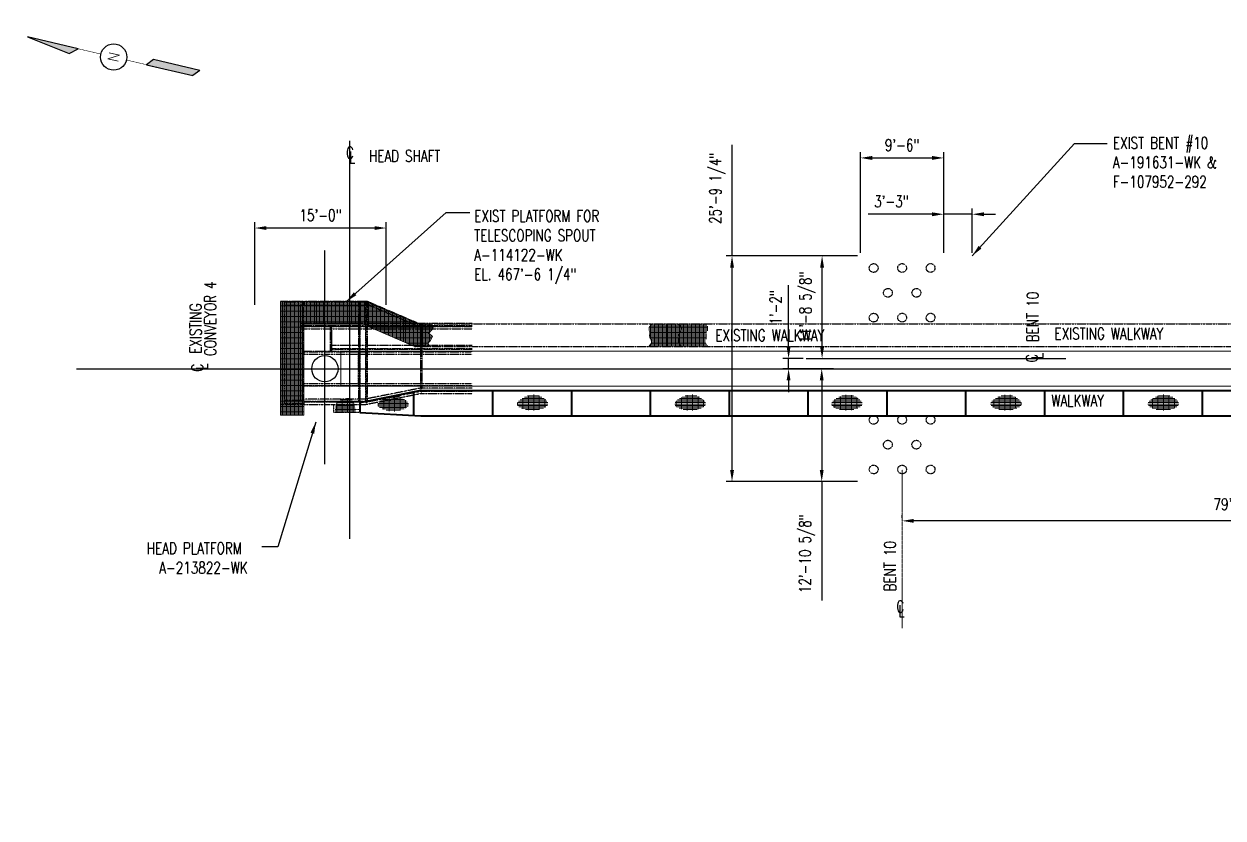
# Model space of a CAD drawing. Header units: inches. Extents: x -24529 to 23375, y -3182 to 1720.
# Drawn here: x -13321 to -11678, y 517 to 1604 of the extents above; entities that cross this region are included whole.
import ezdxf
from ezdxf.enums import TextEntityAlignment as Align

# ---------------------------------------------------------------- set-up
doc = ezdxf.new("R2010")
doc.units = ezdxf.units.IN
doc.header["$LTSCALE"] = 0.375
doc.header["$MEASUREMENT"] = 0
for name, pattern in [('CENTER2', [1.125, 0.75, -0.125, 0.125, -0.125]), ('XREF-GA CONVEYOR 4A$0$CENTER', [2, 1.25, -0.25, 0.25, -0.25]), ('XREF-GA CONVEYOR 4A$0$HIDDEN', [0.375, 0.25, -0.125]), ('XREF-GA CONVEYOR 4A$0$PHANTOM2', [1.25, 0.625, -0.125, 0.125, -0.125, 0.125, -0.125])]:
    doc.linetypes.add(name, pattern=pattern)
for name, color, linetype, lineweight in [('CENTER', 2, 'CENTER2', 15), ('XREF-GA CONVEYOR 4A$0$Conv4', 4, 'Continuous', 13), ('XREF-GA CONVEYOR 4A$0$grating', 3, 'Continuous', 13), ('XREF-GA CONVEYOR 4A$0$S-GRTG', 3, 'Continuous', 15), ('XREF-GA CONVEYOR 4A$0$S-STEEL-EXT', 253, 'XREF-GA CONVEYOR 4A$0$PHANTOM2', 15), ('XREF-GA CONVEYOR 4A$0$STL-NEW', 1, 'Continuous', 40)]:
    doc.layers.add(name, color=color, linetype=linetype, lineweight=lineweight)
for name, color, linetype in [('XREF-GA CONVEYOR 4A$0$CENTER', 3, 'XREF-GA CONVEYOR 4A$0$CENTER'), ('XREF-GA CONVEYOR 4A$0$HIDDEN', 252, 'XREF-GA CONVEYOR 4A$0$HIDDEN'), ('XREF-GA CONVEYOR 4A$0$PHANTOM', 253, 'XREF-GA CONVEYOR 4A$0$PHANTOM2'), ('XREF-GA CONVEYOR 4A$0$STEEL-PHANTOM', 5, 'XREF-GA CONVEYOR 4A$0$PHANTOM2'), ('XREF-GA CONVEYOR 4A$0$TXT', 3, 'Continuous')]:
    doc.layers.add(name, color=color, linetype=linetype)
doc.styles.add('Romans Narrow', font='ROMANS.SHX', dxfattribs={"width": 0.8, "height": 12})
doc.styles.add('SIMPLEX', font='SIMPLEX.shx', dxfattribs={"width": 0.75})
doc.styles.add('XREF-GA CONVEYOR 4A$0$SIMPLEX', font='simplex.shx', dxfattribs={"width": 0.75})
doc.dimstyles.new('Linear Arch', dxfattribs={"dimscale": 0, "dimtxt": 12, "dimasz": 0.125, "dimexe": 0.0625, "dimexo": 0.03125, "dimgap": 0.0625, "dimtad": 1, "dimdec": 4, "dimzin": 7, "dimdsep": 46, "dimlunit": 4, "dimtxsty": 'Romans Narrow', "dimcen": 0, "dimclrd": 256, "dimclre": 256, "dimadec": 0, "dimazin": 0, "dimtfac": 1, "dimtdec": 4, "dimtmove": 0, "dimatfit": 3, "dimfxl": 0.03125, "dimfrac": 2, "dimtolj": 1, "dimtzin": 4, "dimlwd": -1, "dimlwe": -1, "dimarcsym": 0})

# ---------------------------------------------------------------- blocks, each defined once
blk = doc.blocks.new('*D17')
at = {"transparency": 16777216}
for p, q in [((-12351, 1286.7), (-12351, 1438.7)), ((-12179, 1286.7), (-12359, 1286.7)), ((-12351, 993.4), (-12351, 1270.7)), ((-12179, 977.4), (-12359, 977.4))]:
    blk.add_line(p, q, dxfattribs=at)
for points in [[(-12353.6, 1270.7), (-12348.3, 1270.7), (-12351, 1286.7)], [(-12353.6, 993.4), (-12348.3, 993.4), (-12351, 977.4)]]:
    blk.add_solid(points, dxfattribs=at)
at = {"layer": 'DEFPOINTS', "color": 0, "transparency": 16777216}
for p in [(-12351, 1286.7), (-12175, 1286.7), (-12175, 977.4)]:
    blk.add_point(p, dxfattribs=at)
at = {"color": 0, "transparency": 16777216, "insert": (-12371.2, 1379.3), "char_height": 16, "attachment_point": 5, "rotation": 90, "style": 'SIMPLEX'}
blk.add_mtext('\\A1;25\'-9 1/4"', dxfattribs=at)
blk = doc.blocks.new('*D20')
at = {"transparency": 16777216}
for p, q in [((-13004.7, 1219.4), (-13004.7, 1332.8)), ((-12824.7, 1219.4), (-12824.7, 1332.8)), ((-12840.7, 1324.8), (-12988.7, 1324.8))]:
    blk.add_line(p, q, dxfattribs=at)
for points in [[(-12988.7, 1327.4), (-12988.7, 1322.1), (-13004.7, 1324.8)], [(-12840.7, 1327.4), (-12840.7, 1322.1), (-12824.7, 1324.8)]]:
    blk.add_solid(points, dxfattribs=at)
at = {"layer": 'DEFPOINTS', "color": 0, "transparency": 16777216}
for p in [(-13004.7, 1324.8), (-13004.7, 1215.4), (-12824.7, 1215.4)]:
    blk.add_point(p, dxfattribs=at)
at = {"color": 0, "transparency": 16777216, "insert": (-12914.7, 1342.3), "char_height": 16, "attachment_point": 5, "style": 'SIMPLEX'}
blk.add_mtext('\\A1;15\'-0"', dxfattribs=at)
blk = doc.blocks.new('*D21')
at = {"transparency": 16777216}
for p, q in [((-12061, 1290.7), (-12061, 1351.7)), ((-12022, 1290.7), (-12022, 1351.7)), ((-12077, 1343.7), (-12164.3, 1343.7)), ((-12022, 1343.7), (-12061, 1343.7)), ((-12006, 1343.7), (-11990, 1343.7))]:
    blk.add_line(p, q, dxfattribs=at)
for points in [[(-12077, 1346.3), (-12077, 1341), (-12061, 1343.7)], [(-12006, 1346.3), (-12006, 1341), (-12022, 1343.7)]]:
    blk.add_solid(points, dxfattribs=at)
at = {"layer": 'DEFPOINTS', "color": 0, "transparency": 16777216}
for p in [(-12022, 1343.7), (-12061, 1286.7), (-12022, 1286.7)]:
    blk.add_point(p, dxfattribs=at)
at = {"color": 0, "transparency": 16777216, "insert": (-12132.6, 1361.2), "char_height": 16, "attachment_point": 5, "style": 'SIMPLEX'}
blk.add_mtext('\\A1;3\'-3"', dxfattribs=at)
blk = doc.blocks.new('*D22')
at = {"transparency": 16777216}
for p, q in [((-12175, 1290.7), (-12175, 1428.8)), ((-12159, 1420.8), (-12077, 1420.8)), ((-12061, 1290.7), (-12061, 1428.8))]:
    blk.add_line(p, q, dxfattribs=at)
for points in [[(-12159, 1423.5), (-12159, 1418.1), (-12175, 1420.8)], [(-12077, 1423.5), (-12077, 1418.1), (-12061, 1420.8)]]:
    blk.add_solid(points, dxfattribs=at)
at = {"layer": 'DEFPOINTS', "color": 0, "transparency": 16777216}
for p in [(-12061, 1420.8), (-12175, 1286.7), (-12061, 1286.7)]:
    blk.add_point(p, dxfattribs=at)
at = {"color": 0, "transparency": 16777216, "insert": (-12118, 1438.3), "char_height": 16, "attachment_point": 5, "style": 'SIMPLEX'}
blk.add_mtext('\\A1;9\'-6"', dxfattribs=at)
blk = doc.blocks.new('*D26')
at = {"transparency": 16777216}
for p, q in [((-12212.1, 1132.1), (-12236.1, 1132.1)), ((-12228.1, 1116.1), (-12228.1, 993.4)), ((-12179, 977.4), (-12236.1, 977.4)), ((-12228.1, 977.4), (-12228.1, 814.8))]:
    blk.add_line(p, q, dxfattribs=at)
for points in [[(-12230.8, 1116.1), (-12225.5, 1116.1), (-12228.1, 1132.1)], [(-12230.8, 993.4), (-12225.5, 993.4), (-12228.1, 977.4)]]:
    blk.add_solid(points, dxfattribs=at)
at = {"layer": 'DEFPOINTS', "color": 0, "transparency": 16777216}
for p in [(-12228.1, 1132.1), (-12208.1, 1132.1), (-12175, 977.4)]:
    blk.add_point(p, dxfattribs=at)
at = {"color": 0, "transparency": 16777216, "insert": (-12248.3, 878.8), "char_height": 16, "attachment_point": 5, "rotation": 90, "style": 'SIMPLEX'}
blk.add_mtext('\\A1;12\'-10 5/8"', dxfattribs=at)
blk = doc.blocks.new('*D27')
at = {"transparency": 16777216}
for p, q in [((-12273.5, 1162.1), (-12273.5, 1246.7)), ((-12253.6, 1146.1), (-12281.5, 1146.1)), ((-12273.5, 1132.1), (-12273.5, 1146.1)), ((-12218.9, 1132.1), (-12281.5, 1132.1)), ((-12273.5, 1116.1), (-12273.5, 1100.1))]:
    blk.add_line(p, q, dxfattribs=at)
for points in [[(-12276.2, 1162.1), (-12270.9, 1162.1), (-12273.5, 1146.1)], [(-12276.2, 1116.1), (-12270.9, 1116.1), (-12273.5, 1132.1)]]:
    blk.add_solid(points, dxfattribs=at)
at = {"layer": 'DEFPOINTS', "color": 0, "transparency": 16777216}
for p in [(-12273.5, 1146.1), (-12249.6, 1146.1), (-12214.9, 1132.1)]:
    blk.add_point(p, dxfattribs=at)
at = {"color": 0, "transparency": 16777216, "insert": (-12291, 1216.2), "char_height": 16, "attachment_point": 5, "rotation": 90, "style": 'SIMPLEX'}
blk.add_mtext('\\A1;1\'-2"', dxfattribs=at)
blk = doc.blocks.new('*D28')
at = {"transparency": 16777216}
for p, q in [((-12179, 1286.7), (-12235.6, 1286.7)), ((-12227.6, 1162.1), (-12227.6, 1270.7)), ((-12245.6, 1146.1), (-12219.6, 1146.1))]:
    blk.add_line(p, q, dxfattribs=at)
for points in [[(-12230.3, 1270.7), (-12225, 1270.7), (-12227.6, 1286.7)], [(-12230.3, 1162.1), (-12225, 1162.1), (-12227.6, 1146.1)]]:
    blk.add_solid(points, dxfattribs=at)
at = {"layer": 'DEFPOINTS', "color": 0, "transparency": 16777216}
for p in [(-12227.6, 1286.7), (-12175, 1286.7), (-12249.6, 1146.1)]:
    blk.add_point(p, dxfattribs=at)
at = {"color": 0, "transparency": 16777216, "insert": (-12247.8, 1216.4), "char_height": 16, "attachment_point": 5, "rotation": 90, "style": 'SIMPLEX'}
blk.add_mtext('\\A1;11\'-8 5/8"', dxfattribs=at)
blk = doc.blocks.new('XREF-GA CONVEYOR 4A$0$A$C5F413E49')
at = {"layer": 'XREF-GA CONVEYOR 4A$0$PHANTOM'}
for p, q in [((-60.4, -48.5), (-60.4, 92)), ((-55.8, 91.7), (-28.8, 91.7)), ((-33.4, -43.5), (-33.4, 87)), ((-28.8, 91.7), (56, 91.7)), ((46, 92), (46, -44.7)), ((47.9, 92), (46, 92)), ((47.7, 92), (47.7, -44.7)), ((47.9, 92), (47.9, 78)), ((47.9, -44.7), (47.9, 92)), ((58.3, 92), (56, 92)), ((56, 92), (56, -44.7)), ((56.2, -43.5), (56.2, 92)), ((58.3, -44.3), (58.3, 92)), ((58.3, 91.7), (133.1, 59.5)), ((201.9, 58.6), (-33.4, 58.6)), ((-33.4, 57.7), (201.9, 57.7)), ((9.1, 57.8), (9.1, 23.6)), ((131.5, -26.5), (131.5, 61.6)), ((-28.8, 23.3), (201.9, 23.3)), ((201.9, 27.3), (9.3, 27.3)), ((9.3, 27), (201.9, 27)), ((-28.8, -23.3), (201.9, -23.3)), ((131.2, -26.5), (56, -41.5)), ((56.3, -44.7), (131.6, -29.7)), ((131.6, -30), (56.3, -45)), ((56.4, -45.2), (131.6, -30.2)), ((56.4, -45.6), (131.7, -30.6)), ((131.2, -26.5), (132, -33.7)), ((131.6, -29.7), (201.9, -29.7)), ((131.6, -30), (201.9, -30)), ((131.6, -30.2), (201.9, -30.2)), ((131.7, -30.6), (201.9, -30.6)), ((-28.8, -48.2), (-55.8, -48.2)), ((56, -41.5), (-28.8, -41.5)), ((-28.8, -44.7), (56.3, -44.7)), ((56.3, -45), (-28.8, -45)), ((-28.8, -45), (-28.8, -48.5)), ((56.4, -45.2), (-28.8, -45.2)), ((56.4, -45.6), (-28.8, -45.6)), ((-28.8, -48.8), (-28.8, -48.5)), ((-28.8, -48.8), (56.4, -48.8)), ((56.3, -45), (56, -41.5)), ((56.4, -45.2), (56.4, -48.8))]:
    blk.add_line(p, q, dxfattribs=at)
for points in [[(-55.8, -48.5), (-55.8, 92), (-60.8, 92), (-60.8, -48.5)], [(-55.8, 87), (-28.8, 87), (-28.8, 92), (-55.8, 92)], [(-28.8, -43.5), (-28.8, 87), (-33.8, 87), (-33.8, -43.5)], [(-28.8, 87), (56, 87), (56, 92), (-28.8, 92)], [(7.3, 57.8), (7.3, 23.6), (9.3, 23.6), (9.3, 57.8)], [(133.2, -26.5), (133.2, 61.6), (131.2, 61.6), (131.2, -26.5)], [(-28.8, -43.5), (-55.8, -43.5), (-55.8, -48.5), (-28.8, -48.5)]]:
    blk.add_lwpolyline(points, close=True, dxfattribs=at)
for points in [[(58.3, 88.2), (131.8, 56.6), (133.2, 59.8), (58.3, 92)], [(201.9, 61.8), (-33.4, 61.8), (-33.4, 58.2), (201.9, 58.2)], [(201.9, 58), (-33.4, 58), (-33.4, 54.5), (201.9, 54.5)], [(201.9, 23.6), (-28.8, 23.6), (-28.8, 20.1), (201.9, 20.1)], [(201.9, 32), (9.3, 32)], [(9.3, 27), (201.9, 27)], [(201.9, -23.6), (-28.8, -23.6), (-28.8, -20.1), (201.9, -20.1)], [(201.9, -26.5), (131.2, -26.5)], [(56.4, -48.8), (132, -33.7), (201.9, -33.7)]]:
    blk.add_lwpolyline(points, dxfattribs=at)
blk = doc.blocks.new('XREF-GA CONVEYOR 4A$0$NA')
for p, q in [((-0.037, 1.244), (-0.131, 0.613)), ((-0.037, 0.5), (-0.037, 1.244)), ((-0.131, 0.613), (-0.037, 0.5)), ((0.057, -0.582), (-0.037, -0.501)), ((-0.037, -0.501), (-0.037, -1.177)), ((0.057, -1.259), (0.057, -0.582)), ((0.057, -1.259), (-0.037, -1.177))]:
    blk.add_line(p, q)
at = {"const_width": 0.0075}
for points in [[(-0.037, 0.17), (-0.037, 1.248)], [(-0.037, -0.207), (-0.037, -1.176)]]:
    blk.add_lwpolyline(points, dxfattribs=at)
blk.add_circle((-0.037, -0.018), 0.188)
for points in [[(-0.131, 0.613), (-0.037, 0.5), (-0.037, 1.244)], [(-0.037, -1.177), (-0.037, -0.501), (0.057, -1.259), (0.057, -0.582)]]:
    blk.add_solid(points)
at = {"style": 'XREF-GA CONVEYOR 4A$0$SIMPLEX'}
blk.add_text('N', height=0.15, dxfattribs=at).set_placement((-0.037, -0.092), align=Align.CENTER)
blk = doc.blocks.new('XREF-GA CONVEYOR 4A', base_point=(3020.5, 1779.6))
at = {"layer": 'XREF-GA CONVEYOR 4A$0$grating', "linetype": 'Continuous'}
h = blk.add_hatch(dxfattribs=at)
h.set_pattern_fill('GRATE', color=256, scale=58, angle=90)
h.paths.add_polyline_path([(-62.7, 1716.1), (-94.7, 1716.1), (-94.7, 1871.6), (-62.7, 1871.6)])
h = blk.add_hatch(dxfattribs=at)
h.set_pattern_fill('GRATE', color=256, scale=58, angle=90)
h.paths.add_polyline_path([(110.6, 1841.1), (95.2, 1841.1), (24.3, 1871.6), (-62.7, 1871.6), (-62.7, 1840.6), (17.9, 1840.6), (88.8, 1810.1), (108.2, 1810.1), (107.5, 1814.9), (110.3, 1817.8), (113.4, 1823.6), (108.2, 1828.3), (114.3, 1835.3)])
h = blk.add_hatch(dxfattribs=at)
h.set_pattern_fill('GRATE', color=256, scale=58, angle=90)
h.set_pattern_definition([(90, (88.8428, 0), (-1.8125, 1e-16), []), (180, (88.843, 0), (-9e-16, -7.25), [])])
h.paths.add_polyline_path([(490.5, 1832.5), (490.8, 1833.8), (490.8, 1835.4), (490.3, 1837.1), (489.1, 1839), (487.1, 1841.1), (413.8, 1841.1), (412.1, 1839.2), (411, 1837.4), (410.3, 1835.9), (410.1, 1834.5), (410.2, 1833.2), (410.4, 1832.1), (411.1, 1829.4), (410.8, 1825.4), (410.8, 1825.2), (410.8, 1824.2), (411, 1823.2), (411.3, 1822.2), (411.9, 1821.1), (413.9, 1817.4), (412.6, 1813.2), (409.7, 1810.1), (491.3, 1810.1), (488, 1813.7), (487.4, 1817.6), (488.1, 1820.2), (488.3, 1821.2), (488.4, 1822.2), (488.4, 1823.2), (488.4, 1824.1), (488, 1827.6), (490.3, 1832.2)])
at = {"layer": 'XREF-GA CONVEYOR 4A$0$S-GRTG'}
h = blk.add_hatch(dxfattribs=at)
h.set_pattern_fill('GRATE', color=256, scale=60)
h.set_pattern_definition([(0, (26.8432, -1.1179), (0, 1.875), []), (90, (26.843, -1.118), (-7.5, 5e-16), [])])
edge = h.paths.add_edge_path()
edge.add_spline(control_points=[(38.4, 1729.9), (38, 1733.7), (52.6, 1742.9), (67.2, 1744.4), (87.1, 1729.5), (67.2, 1721.3), (54.8, 1720.2), (38.8, 1726.1), (38.4, 1729.9)], knot_values=[0, 0, 0, 0, 16.905455, 33.988442, 51.067246, 63.937028, 80.392064, 97.253076, 97.253076, 97.253076, 97.253076], degree=3, periodic=0)
h = blk.add_hatch(dxfattribs=at)
h.set_pattern_fill('GRATE', color=256, scale=60)
edge = h.paths.add_edge_path()
edge.add_spline(control_points=[(229.3, 1731), (228.9, 1734.8), (243.5, 1744), (258.1, 1745.6), (278, 1730.7), (258.1, 1722.4), (245.7, 1721.3), (229.7, 1727.2), (229.3, 1731)], knot_values=[0, 0, 0, 0, 16.905455, 33.988442, 51.067246, 63.937028, 80.392064, 97.253076, 97.253076, 97.253076, 97.253076], degree=3, periodic=0)
h = blk.add_hatch(dxfattribs=at)
h.set_pattern_fill('GRATE', color=256, scale=60)
edge = h.paths.add_edge_path()
edge.add_spline(control_points=[(445.2, 1731), (444.8, 1734.8), (459.4, 1744), (474, 1745.6), (493.9, 1730.7), (474, 1722.4), (461.7, 1721.3), (445.7, 1727.2), (445.2, 1731)], knot_values=[0, 0, 0, 0, 16.905455, 33.988442, 51.067246, 63.937028, 80.392064, 97.253076, 97.253076, 97.253076, 97.253076], degree=3, periodic=0)
h = blk.add_hatch(dxfattribs=at)
h.set_pattern_fill('GRATE', color=256, scale=60)
edge = h.paths.add_edge_path()
edge.add_spline(control_points=[(659.8, 1731), (659.4, 1734.8), (674, 1744), (688.6, 1745.6), (708.5, 1730.7), (688.6, 1722.4), (676.2, 1721.3), (660.2, 1727.2), (659.8, 1731)], knot_values=[0, 0, 0, 0, 16.905455, 33.988442, 51.067246, 63.937028, 80.392064, 97.253076, 97.253076, 97.253076, 97.253076], degree=3, periodic=0)
h = blk.add_hatch(dxfattribs=at)
h.set_pattern_fill('GRATE', color=256, scale=60)
edge = h.paths.add_edge_path()
edge.add_spline(control_points=[(877.9, 1731), (877.4, 1734.8), (892, 1744), (906.6, 1745.6), (926.6, 1730.7), (906.7, 1722.4), (894.3, 1721.3), (878.3, 1727.2), (877.9, 1731)], knot_values=[0, 0, 0, 0, 16.905455, 33.988442, 51.067246, 63.937028, 80.392064, 97.253076, 97.253076, 97.253076, 97.253076], degree=3, periodic=0)
h = blk.add_hatch(dxfattribs=at)
h.set_pattern_fill('GRATE', color=256, scale=60)
edge = h.paths.add_edge_path()
edge.add_spline(control_points=[(1093.4, 1731), (1093, 1734.8), (1107.6, 1744), (1122.2, 1745.6), (1142.1, 1730.7), (1122.2, 1722.4), (1109.8, 1721.3), (1093.8, 1727.2), (1093.4, 1731)], knot_values=[0, 0, 0, 0, 16.905455, 33.988442, 51.067246, 63.937028, 80.392064, 97.253076, 97.253076, 97.253076, 97.253076], degree=3, periodic=0)
h = blk.add_hatch(dxfattribs=at)
h.set_pattern_fill('GRATE', color=256, scale=60)
edge = h.paths.add_edge_path()
edge.add_spline(control_points=[(1.6, 1738.1), (0, 1738.9), (-2.9, 1739.5), (-5.3, 1738.5), (-6.2, 1738.1)], knot_values=[25.946826, 25.946826, 25.946826, 25.946826, 31.031284, 33.956071, 33.956071, 33.956071, 33.956071], degree=3, periodic=0)
edge.add_line((-6.2, 1738.1), (1.6, 1738.1))
edge = h.paths.add_edge_path()
edge.add_spline(control_points=[(5, 1734.9), (4.7, 1735.5), (3.7, 1736.7), (2.4, 1737.7), (1.6, 1738.1)], knot_values=[33.956071, 33.956071, 33.956071, 33.956071, 35.966035, 38.56904, 38.56904, 38.56904, 38.56904], degree=3, periodic=0)
edge.add_line((1.6, 1738.1), (-6.2, 1738.1))
edge.add_spline(control_points=[(-6.2, 1738.1), (-6.7, 1737.9), (-9.1, 1737.1), (-13.5, 1737.4), (-15.8, 1735.8), (-16.6, 1734.9)], knot_values=[14.310513, 14.310513, 14.310513, 14.310513, 15.744385, 21.946794, 25.946826, 25.946826, 25.946826, 25.946826], degree=3, periodic=0)
edge.add_line((-16.6, 1734.9), (5, 1734.9))
edge = h.paths.add_edge_path()
edge.add_spline(control_points=[(6.5, 1730.9), (6.3, 1732), (5.9, 1733.1), (5.5, 1734)], knot_values=[39.557995, 39.557995, 39.557995, 39.557995, 42.845923, 42.845923, 42.845923, 42.845923], degree=3, periodic=0)
edge.add_line((5.5, 1734), (-17.2, 1734))
edge.add_spline(control_points=[(-17.2, 1734), (-17.8, 1733.1), (-18.3, 1732.1), (-18.6, 1730.9)], knot_values=[9.476622, 9.476622, 9.476622, 9.476622, 13.070282, 13.070282, 13.070282, 13.070282], degree=3, periodic=0)
edge.add_line((-18.6, 1730.9), (6.5, 1730.9))
edge = h.paths.add_edge_path()
edge.add_spline(control_points=[(5.3, 1734.4), (5.3, 1734.4), (5.2, 1734.5), (5.2, 1734.6)], knot_values=[38.928969, 38.928969, 38.928969, 38.928969, 39.211298, 39.211298, 39.211298, 39.211298], degree=3, periodic=0)
edge.add_line((5.2, 1734.6), (-16.8, 1734.6))
edge.add_spline(control_points=[(-16.8, 1734.6), (-16.9, 1734.5), (-17, 1734.4), (-17, 1734.4)], knot_values=[13.492834, 13.492834, 13.492834, 13.492834, 13.84613, 13.84613, 13.84613, 13.84613], degree=3, periodic=0)
edge.add_line((-17, 1734.4), (5.3, 1734.4))
edge = h.paths.add_edge_path()
edge.add_spline(control_points=[(5.2, 1734.6), (5.1, 1734.7), (5.1, 1734.8), (5, 1734.9)], knot_values=[38.56904, 38.56904, 38.56904, 38.56904, 38.928969, 38.928969, 38.928969, 38.928969], degree=3, periodic=0)
edge.add_line((5, 1734.9), (-16.6, 1734.9))
edge.add_spline(control_points=[(-16.6, 1734.9), (-16.7, 1734.8), (-16.8, 1734.7), (-16.8, 1734.6)], knot_values=[13.84613, 13.84613, 13.84613, 13.84613, 14.310513, 14.310513, 14.310513, 14.310513], degree=3, periodic=0)
edge.add_line((-16.8, 1734.6), (5.2, 1734.6))
edge = h.paths.add_edge_path()
edge.add_line((5.3, 1734.4), (-17, 1734.4))
edge.add_spline(control_points=[(-17, 1734.4), (-17.1, 1734.3), (-17.2, 1734.2), (-17.2, 1734)], knot_values=[13.070282, 13.070282, 13.070282, 13.070282, 13.492834, 13.492834, 13.492834, 13.492834], degree=3, periodic=0)
edge.add_line((-17.2, 1734), (5.5, 1734))
edge.add_spline(control_points=[(5.5, 1734), (5.4, 1734.2), (5.4, 1734.3), (5.3, 1734.4)], knot_values=[39.211298, 39.211298, 39.211298, 39.211298, 39.557995, 39.557995, 39.557995, 39.557995], degree=3, periodic=0)
edge = h.paths.add_edge_path()
edge.add_spline(control_points=[(9.1, 1719.6), (8.6, 1720.7), (7.4, 1723.5), (7.1, 1727.3), (6.7, 1730), (6.5, 1730.9)], knot_values=[42.845923, 42.845923, 42.845923, 42.845923, 46.452666, 51.909198, 54.345273, 54.345273, 54.345273, 54.345273], degree=3, periodic=0)
edge.add_line((6.5, 1730.9), (-18.6, 1730.9))
edge.add_spline(control_points=[(-18.6, 1730.9), (-19.6, 1727.7), (-19.9, 1723.6), (-20.1, 1719.6)], knot_values=[0, 0, 0, 0, 9.476622, 9.476622, 9.476622, 9.476622], degree=3, periodic=0)
edge.add_line((-20.1, 1719.6), (9.1, 1719.6))
blk.add_circle((-34, 1779.6), 18)
at = {"layer": 'XREF-GA CONVEYOR 4A$0$CENTER'}
for p, q in [((0, 1546.4), (0, 2091.9)), ((-34, 1648.9), (-34, 1942.1)), ((625.1, 1793.6), (981.1, 1793.6)), ((-374.4, 1779.6), (3164, 1779.6)), ((801.4, 1779.6), (1000, 1779.6))]:
    blk.add_line(p, q, dxfattribs=at)
at = {"layer": 'XREF-GA CONVEYOR 4A$0$Conv4'}
for p, q in [((-12, 1803.5), (3086.6, 1803.5)), ((-12, 1755.7), (-12, 1803.5)), ((-12, 1755.7), (3086.6, 1755.7))]:
    blk.add_line(p, q, dxfattribs=at)
at = {"layer": 'XREF-GA CONVEYOR 4A$0$grating', "linetype": 'Continuous'}
for points in [[(-62.7, 1716.1), (-94.7, 1716.1), (-94.7, 1871.6), (-62.7, 1871.6)], [(110.6, 1841.1), (95.2, 1841.1), (24.3, 1871.6), (-62.7, 1871.6), (-62.7, 1840.6), (17.9, 1840.6), (88.8, 1810.1), (108.2, 1810.1), (107.5, 1814.9), (110.3, 1817.8), (113.4, 1823.6), (108.2, 1828.3), (114.3, 1835.3)]]:
    blk.add_lwpolyline(points, close=True, dxfattribs=at)
for points in [[(413.8, 1841.1), (412.1, 1839.2), (410.9, 1837.4), (410.3, 1835.9), (410.1, 1834.5), (410.1, 1833.2), (410.4, 1832.1), (410.7, 1831), (410.9, 1830), (411, 1829), (411, 1828), (410.9, 1827.1), (410.8, 1826.1), (410.8, 1825.2), (410.8, 1824.2), (410.9, 1823.2), (411.3, 1822.2), (411.8, 1821.1), (412.5, 1820), (413, 1818.7), (413.4, 1817.4), (413.4, 1815.9), (412.8, 1814.2), (411.7, 1812.3), (409.7, 1810.1)], [(454.4, 1810.1), (452.7, 1812.1), (451.6, 1813.8), (450.9, 1815.4), (450.7, 1816.8), (450.8, 1818), (451, 1819.2), (451.3, 1820.2), (451.5, 1821.2), (451.6, 1822.2), (451.6, 1823.2), (451.5, 1824.1), (451.4, 1825.1), (451.4, 1826), (451.4, 1827), (451.6, 1828), (451.9, 1829), (452.5, 1830.1), (453.1, 1831.2), (453.6, 1832.5), (454, 1833.8), (454, 1835.4), (453.5, 1837.1), (452.3, 1839), (450.3, 1841.1)]]:
    blk.add_lwpolyline(points, dxfattribs=at)
at = {"layer": 'XREF-GA CONVEYOR 4A$0$HIDDEN'}
blk.add_line((12, 1755.7), (12, 1803.5), dxfattribs=at)
at = {"layer": 'XREF-GA CONVEYOR 4A$0$HIDDEN', "const_width": 0.01}
for points in [[(699.7, 1625), (813.7, 1625), (813.7, 1934.2), (699.7, 1934.2)], [(813.7, 1625), (852.7, 1625), (852.7, 1934.2), (813.7, 1934.2)]]:
    blk.add_lwpolyline(points, close=True, dxfattribs=at)
at = {"layer": 'XREF-GA CONVEYOR 4A$0$HIDDEN'}
for centre in [(717.7, 1917.6), (756.7, 1917.6), (795.7, 1917.6), (737.2, 1883.6), (776.2, 1883.6), (717.7, 1849.6), (756.7, 1849.6), (795.7, 1849.6), (717.7, 1709.6), (756.7, 1709.6), (795.7, 1709.6), (737.2, 1675.6), (776.2, 1675.6), (717.7, 1641.6), (756.7, 1641.6), (795.7, 1641.6)]:
    blk.add_circle(centre, 6, dxfattribs=at)
at = {"layer": 'XREF-GA CONVEYOR 4A$0$S-STEEL-EXT'}
for p, q in [((-22.1, 1719.6), (-22.1, 1730.9)), ((-21.8, 1719.6), (-21.8, 1730.9)), ((-18.1, 1723.6), (-18.1, 1730.9)), ((13.9, 1719.9), (-22.1, 1719.9)), ((13.9, 1719.6), (-22.1, 1719.6)), ((13.9, 1723.6), (-18.1, 1723.6))]:
    blk.add_line(p, q, dxfattribs=at)
at = {"layer": 'XREF-GA CONVEYOR 4A$0$STEEL-PHANTOM'}
for p, q in [((95.2, 1841.1), (2896, 1841.1)), ((88.8, 1810.1), (2896, 1810.1))]:
    blk.add_line(p, q, dxfattribs=at)
at = {"layer": 'XREF-GA CONVEYOR 4A$0$STL-NEW'}
for p, q in [((97.6, 1749.6), (13.9, 1732.9)), ((87.6, 1747.6), (87.6, 1715.6)), ((97.6, 1749.6), (1707.6, 1749.6)), ((195.6, 1749.6), (195.6, 1715.1)), ((303.6, 1749.6), (303.6, 1715.1)), ((411.6, 1749.6), (411.6, 1715.1)), ((519.6, 1749.6), (519.6, 1715.1)), ((627.6, 1749.6), (627.6, 1715.1)), ((735.6, 1749.6), (735.6, 1715.1)), ((843.6, 1749.6), (843.6, 1715.1)), ((951.6, 1749.6), (951.6, 1715.1)), ((1059.6, 1749.6), (1059.6, 1715.1)), ((1167.6, 1749.6), (1167.6, 1715.1)), ((13.9, 1734.9), (13.9, 1719.6)), ((13.9, 1719.6), (97.5, 1715.1)), ((97.5, 1715.1), (1707.6, 1715.1))]:
    blk.add_line(p, q, dxfattribs=at)
at = {"xscale": 96, "yscale": 96, "zscale": 96, "rotation": 76.87554197748042}
blk.add_blockref('XREF-GA CONVEYOR 4A$0$NA', (-324.2, 2210.4), dxfattribs=at)
blk.add_blockref('XREF-GA CONVEYOR 4A$0$A$C5F413E49', (-34, 1779.6))
at = {"layer": 'XREF-GA CONVEYOR 4A$0$TXT', "style": 'XREF-GA CONVEYOR 4A$0$SIMPLEX', "width": 0.75}
for s, p in [('C', (-5.1, 2067.4)), ('L', (-1.2, 2061.1)), ('HEAD SHAFT', (26.4, 2063.2)), ('EXISTING WALKWAY', (500.8, 1817.4)), ('EXISTING WALKWAY', (965.4, 1819.8)), ('WALKWAY', (961.1, 1727.8))]:
    blk.add_text(s, height=16, dxfattribs=at).set_placement(p)
for s, p in [('CONVEYOR 4', (-183.1, 1796.9)), ('EXISTING', (-203.2, 1800.2)), ('C', (-200.7, 1775.5)), ('L', (-194.4, 1778.1))]:
    blk.add_text(s, height=16, rotation=90, dxfattribs=at).set_placement(p)
blk = doc.blocks.new('*D32')
at = {"transparency": 16777216}
for p, q in [((-12118, 927.7), (-12118, 931.7)), ((-11183.1, 923.7), (-12102, 923.7)), ((-11167.1, 856.9), (-11167.1, 931.7))]:
    blk.add_line(p, q, dxfattribs=at)
for points in [[(-12102, 926.3), (-12102, 921), (-12118, 923.7)], [(-11183.1, 926.3), (-11183.1, 921), (-11167.1, 923.7)]]:
    blk.add_solid(points, dxfattribs=at)
at = {"layer": 'DEFPOINTS', "color": 0, "transparency": 16777216}
for p in [(-12118, 923.7), (-12118, 923.7), (-11167.1, 852.9)]:
    blk.add_point(p, dxfattribs=at)
at = {"color": 0, "transparency": 16777216, "insert": (-11642.6, 943.8), "char_height": 16, "attachment_point": 5, "style": 'SIMPLEX'}
blk.add_mtext('\\A1;79\'-2 7/8"', dxfattribs=at)
blk = doc.blocks.new('*D37')
at = {"transparency": 16777216}
blk.add_arc((-9577.4, 1132.1), 734.5, 181.2482, 202.7518, dxfattribs=at)
for points in [[(-10314.4, 1116), (-10309.1, 1116.1), (-10311.9, 1132.1)], [(-10252.3, 849.1), (-10257.2, 847), (-10248.4, 833.3)]]:
    blk.add_solid(points, dxfattribs=at)
at = {"layer": 'DEFPOINTS', "color": 0, "transparency": 16777216}
for p in [(-13249.1, 1132.1), (-9710.7, 1132.1), (-9693.3, 1080.5), (-10304.8, 1029.8), (-12895.1, -345.1)]:
    blk.add_point(p, dxfattribs=at)
at = {"color": 0, "transparency": 16777216, "insert": (-10280.2, 982.7), "char_height": 16, "attachment_point": 5, "rotation": 282, "style": 'SIMPLEX'}
blk.add_mtext('\\A1;24°', dxfattribs=at)

msp = doc.modelspace()

# ---------------------------------------------------------------- linework, layer by layer
at = {"layer": 'CENTER'}
msp.add_line((-12117.99743, 776.78327), (-12117.99743, 993.43785), dxfattribs=at)
msp.add_line((-12117.99743, 776.78327), (-12117.99743, 993.43785), dxfattribs=at)

# ---------------------------------------------------------------- block references
msp.add_blockref('XREF-GA CONVEYOR 4A', (-9854.18493, 1132.06285))

# ---------------------------------------------------------------- texts
at = {"style": 'SIMPLEX', "width": 0.75}
for s, p in [('C', (-11932.2834, 1140.93918)), ('L', (-11924.97913, 1145.21758))]:
    msp.add_text(s, height=16, rotation=90, dxfattribs=at).set_placement(p)
for s, p in [('C', (-12125.93312, 798.3339)), ('L', (-12123.3508, 792.0061))]:
    msp.add_text(s, height=16, dxfattribs=at).set_placement(p)
at = {"char_height": 16, "attachment_point": 7, "style": 'SIMPLEX'}
for s, insert in [('\\A1;EXIST BENT #10\\PA-191631-WK &\\PF-107952-292', (-11829.30645, 1380.13258)), ('\\A1;EXIST PLATFORM FOR\\PTELESCOPING SPOUT\\PA-114122-WK\\PEL. 467\'-6 1/4"', (-12704.0606, 1247.98352)), ('\\A1;\\pi-147.43;HEAD PLATFORM\\P\\pi-130.29;A-213822-WK', (-13005.23734, 851.45393))]:
    msp.add_mtext(s, dxfattribs=dict(at, insert=insert))
at = {"char_height": 16, "attachment_point": 7, "rotation": 90, "style": 'SIMPLEX'}
for insert in [(-11931.10862, 1168.49662), (-12126.60983, 827.10407)]:
    msp.add_mtext('\\A1;BENT 10', dxfattribs=dict(at, insert=insert))

# ---------------------------------------------------------------- dimensions: what is measured, and where the dimension line sits
for base, p1, p2, override, picture, middle in [((-12060.99743, 1420.805), (-12174.99743, 1286.68785), (-12060.99743, 1286.68785), {"dimscale": 128, "dimtxt": 0.125, "dimtxsty": 'SIMPLEX'}, '*D22', (-12117.99743, 1438.32881)), ((-13004.68493, 1324.75264), (-12824.68493, 1215.43785), (-13004.68493, 1215.43785), {"dimscale": 128, "dimtxt": 0.125, "dimtxsty": 'SIMPLEX'}, '*D20', (-12914.68493, 1342.27645)), ((-12117.99743, 923.65192), (-11167.12243, 852.8677), (-12117.99743, 923.65192), {"dimscale": 128, "dimtxt": 0.125, "dimtxsty": 'SIMPLEX', "dimtmove": 1}, '*D32', (-11642.55993, 943.8424))]:
    dim = msp.add_linear_dim(base=base, p1=p1, p2=p2, dimstyle='Linear Arch', override=override)
    dim.commit()
    dim.dimension.update_dxf_attribs({"geometry": picture, "text_midpoint": middle})
for base, p1, p2, picture, middle in [((-12350.96223, 1286.68785), (-12174.99743, 977.43785), (-12174.99743, 1286.68785), '*D17', (-12350.96223, 1379.25928)), ((-12273.52266, 1146.06285), (-12214.93248, 1132.06285), (-12249.61026, 1146.06285), '*D27', (-12273.52266, 1216.15809)), ((-12228.13151, 1132.06285), (-12174.99743, 977.43785), (-12208.09695, 1132.06285), '*D26', (-12228.13151, 878.77119))]:
    dim = msp.add_linear_dim(base=base, p1=p1, p2=p2, angle=90, dimstyle='Linear Arch', override={"dimscale": 128, "dimtxt": 0.125, "dimtxsty": 'SIMPLEX'})
    dim.commit()
    dim.dimension.update_dxf_attribs({"geometry": picture, "text_midpoint": middle, "dimtype": 128})
dim = msp.add_linear_dim(base=(-12021.99743, 1343.67349), p1=(-12060.99743, 1286.68785), p2=(-12021.99743, 1286.68785), dimstyle='Linear Arch', override={"dimscale": 128, "dimtxt": 0.125, "dimtxsty": 'SIMPLEX'})
dim.commit()
dim.dimension.update_dxf_attribs({"geometry": '*D21', "text_midpoint": (-12132.61648, 1343.67349), "dimtype": 128})
dim = msp.add_linear_dim(base=(-12227.62702, 1286.68785), p1=(-12249.61026, 1146.06285), p2=(-12174.99743, 1286.68785), angle=90, dimstyle='Linear Arch', override={"dimscale": 128, "dimtxt": 0.125, "dimtxsty": 'SIMPLEX'})
dim.commit()
dim.dimension.update_dxf_attribs({"geometry": '*D28', "text_midpoint": (-12247.8175, 1216.37535)})
dim = msp.add_angular_dim_2l(base=(-10304.76161, 1029.84283), line1=((-12895.13759, -345.07648), (-9693.26644, 1080.4884)), line2=((-13249.05216, 1132.06285), (-9710.67434, 1132.06285)), dimstyle='Linear Arch', override={"dimscale": 128, "dimtxt": 0.125, "dimtxsty": 'SIMPLEX'})
dim.commit()
dim.dimension.update_dxf_attribs({"geometry": '*D37', "text_midpoint": (-10280.20899, 982.68221)})

# ---------------------------------------------------------------- leaders
for points, override in [([(-12021.99743, 1286.68785), (-11882.05377, 1440.56213), (-11836.95786, 1440.56213)], {"dimscale": 128}), ([(-12879.27606, 1224.06285), (-12742.67176, 1346.20039), (-12710.00017, 1346.20039)], {"dimscale": 128, "dimarcsym": 1}), ([(-12921.17017, 1059.06285), (-12973.2145, 888.24606), (-12995.10043, 888.24606)], {"dimscale": 128, "dimarcsym": 1})]:
    msp.add_leader(points, dimstyle='Linear Arch', override=override)

doc.saveas('drawing.dxf')
